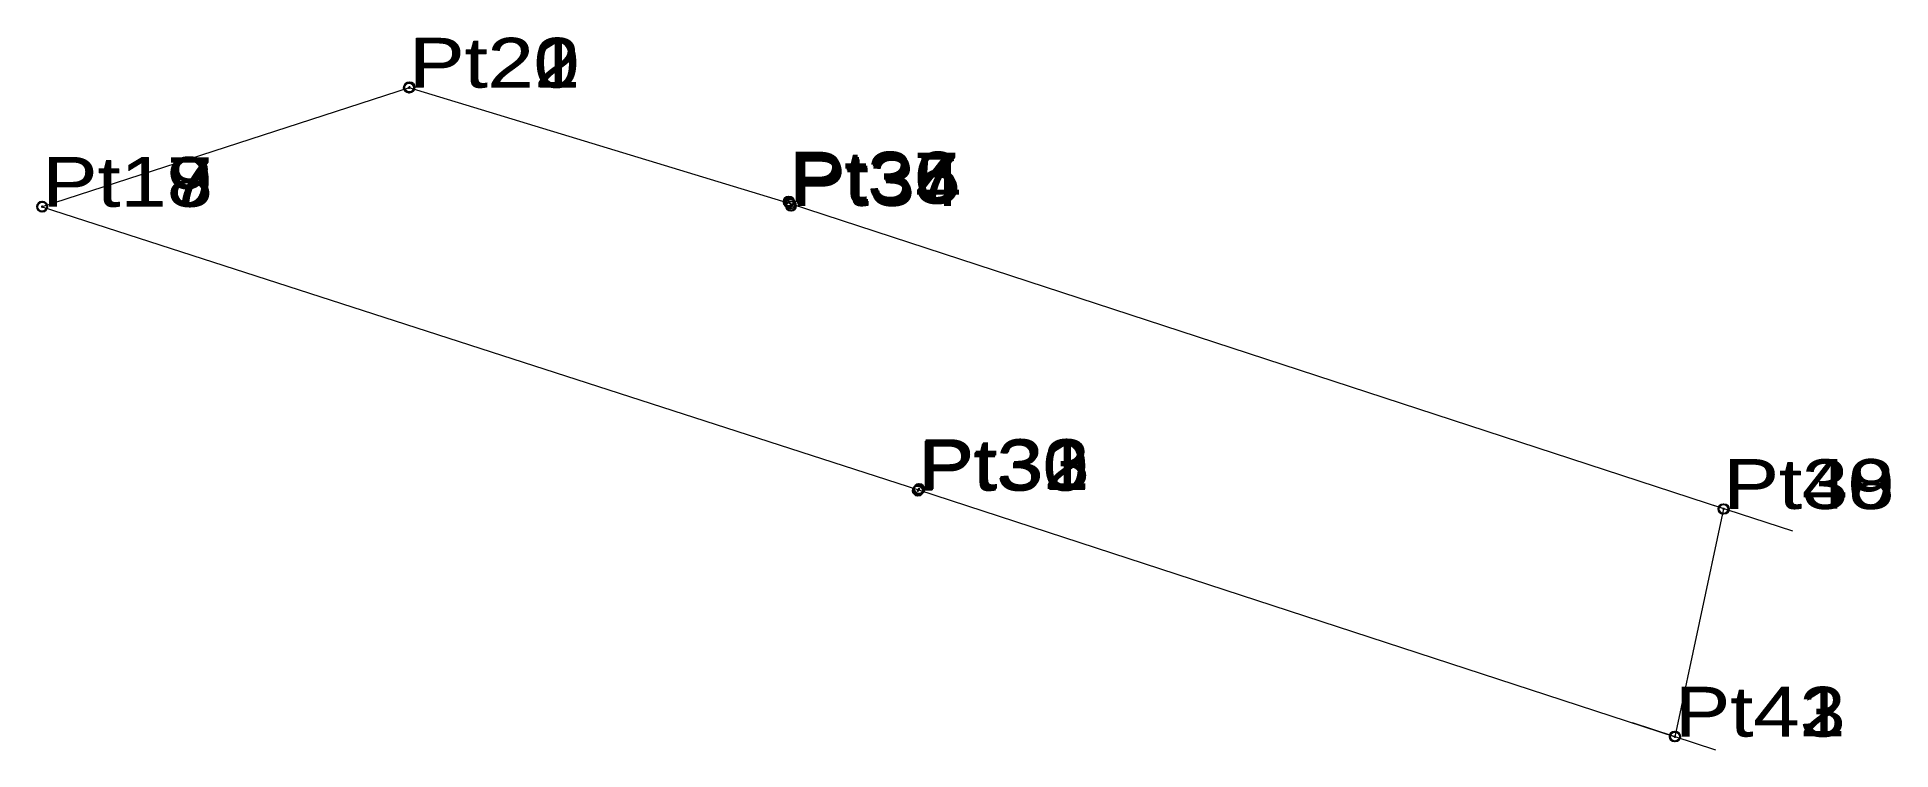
# Model space of a CAD drawing. Header units: metres. Extents: x 552144.3 to 552211.5, y 1839515.5 to 1839541.3.
import ezdxf

# ---------------------------------------------------------------- set-up
doc = ezdxf.new("R2010")
doc.units = ezdxf.units.M
doc.header["$LTSCALE"] = 0.72
doc.header["$PDMODE"] = 32
doc.header["$PDSIZE"] = 0.36
doc.layers.add('10', color=7, linetype='Continuous', lineweight=13)
doc.layers.add('12', color=7, linetype='Continuous')
doc.layers.add('7', color=7, linetype='Continuous')

msp = doc.modelspace()

# ---------------------------------------------------------------- linework, layer by layer
at = {"layer": '10'}
for p, q in [((552157.78, 1839539.49), (552144.47, 1839535.17)), ((552207.97, 1839523.4), (552205.11, 1839524.33)), ((552202.14, 1839516.46), (552205.17, 1839515.47))]:
    msp.add_line(p, q, dxfattribs=at)
msp.add_lwpolyline([(552144.47, 1839535.17), (552176.25, 1839524.9), (552203.7, 1839515.95), (552205.47, 1839524.21), (552171.61, 1839535.28), (552157.78, 1839539.49)], dxfattribs=at)
at = {"layer": '7'}
for p in [(552157.77, 1839539.49), (552157.78, 1839539.49), (552157.79, 1839539.51), (552144.46, 1839535.18), (552144.47, 1839535.17), (552171.55, 1839535.37), (552171.55, 1839535.33), (552171.61, 1839535.28), (552171.63, 1839535.2), (552176.27, 1839524.94), (552176.28, 1839524.94), (552176.23, 1839524.87), (552176.25, 1839524.9), (552205.45, 1839524.21), (552205.46, 1839524.21), (552205.47, 1839524.21), (552203.69, 1839515.96), (552203.69, 1839515.95), (552203.7, 1839515.95)]:
    msp.add_point(p, dxfattribs=at)

# ---------------------------------------------------------------- texts
at = {"layer": '12', "width": 1.25}
for s, p in [('Pt20', (552157.77, 1839539.49)), ('Pt21', (552157.78, 1839539.49)), ('Pt22', (552157.79, 1839539.5)), ('Pt19', (552144.46, 1839535.18)), ('Pt18', (552144.47, 1839535.17)), ('Pt17', (552144.47, 1839535.17)), ('Pt36', (552171.55, 1839535.37)), ('Pt37', (552171.55, 1839535.34)), ('Pt35', (552171.6, 1839535.28)), ('Pt34', (552171.62, 1839535.2)), ('Pt30', (552176.23, 1839524.87)), ('Pt31', (552176.25, 1839524.9)), ('Pt32', (552176.27, 1839524.94)), ('Pt33', (552176.28, 1839524.94)), ('Pt40', (552205.45, 1839524.22)), ('Pt39', (552205.46, 1839524.21)), ('Pt38', (552205.47, 1839524.21)), ('Pt42', (552203.69, 1839515.96)), ('Pt41', (552203.69, 1839515.96)), ('Pt43', (552203.7, 1839515.95))]:
    msp.add_text(s, height=1.8, dxfattribs=at).set_placement(p)

doc.saveas('drawing.dxf')
